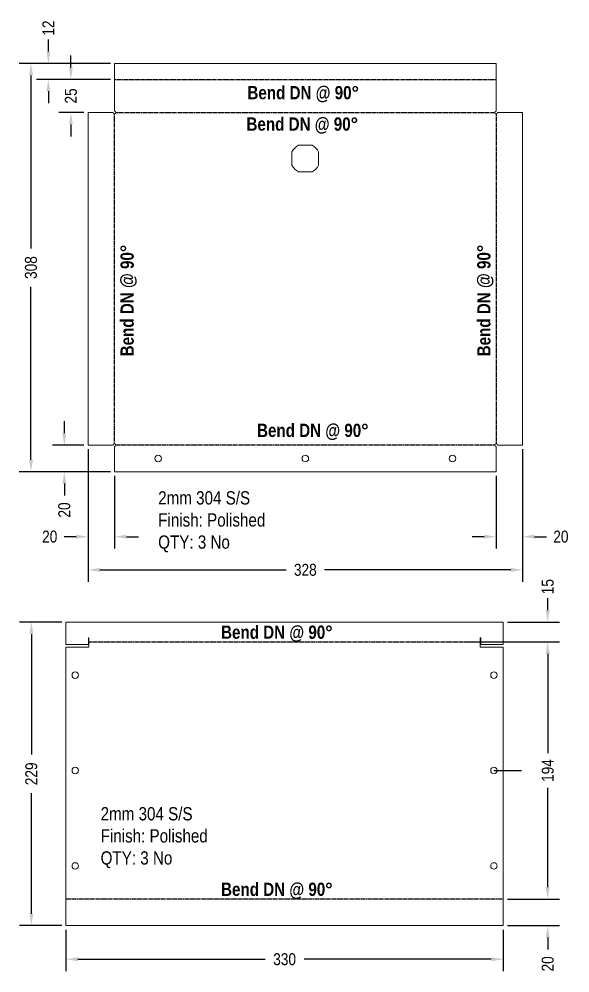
# Model space of a CAD drawing. Header units: millimetres. Extents: x 5268 to 6365, y 3803 to 5501.
# Drawn here: x 5312 to 5728, y 4781 to 5501 of the extents above; entities that cross this region are included whole.
import ezdxf

# ---------------------------------------------------------------- set-up
doc = ezdxf.new("R2010")
doc.units = ezdxf.units.MM
doc.header["$LTSCALE"] = 0.1
doc.header["$PDMODE"] = 66
doc.linetypes.add('HIDDEN', pattern=[9.525, 6.35, -3.175])
doc.layers.add('1', color=7, linetype='Continuous', lineweight=5)
doc.layers.add('DRAW', color=4, linetype='Continuous')
doc.layers.add('HID', color=1, linetype='HIDDEN')
doc.styles.add('STYLE_01', font='techl___.ttf')
doc.dimstyles.new('50', dxfattribs={"dimscale": 50, "dimtxt": 0.18, "dimasz": 0.18, "dimexe": 0.18, "dimexo": 0.0625, "dimgap": 0.09, "dimtad": 0, "dimdec": 0, "dimzin": 12, "dimdsep": 46, "dimtxsty": 'STYLE_01', "dimcen": 0, "dimclrt": 3, "dimadec": 1, "dimazin": 0, "dimtfac": 1, "dimtdec": 0, "dimtofl": 0, "dimtmove": 0, "dimatfit": 3, "dimfxl": 0.18, "dimtolj": 1, "dimtzin": 12, "dimarcsym": 0})

# ---------------------------------------------------------------- blocks, each defined once
blk = doc.blocks.new('*D128')
at = {"layer": 'Defpoints', "color": 0, "transparency": 16777216}
for p in [(5321.45, 5467.27), (5384.48, 5467.27), (5384.48, 5159.27)]:
    blk.add_point(p, dxfattribs=at)
at = {"layer": 'DRAW', "color": 0, "lineweight": -2, "transparency": 16777216}
for p, q in [((5381.36, 5467.27), (5312.45, 5467.27)), ((5321.45, 5458.27), (5321.45, 5327.77)), ((5321.45, 5168.27), (5321.45, 5298.76)), ((5381.36, 5159.27), (5312.45, 5159.27))]:
    blk.add_line(p, q, dxfattribs=at)
at = {"layer": 'DRAW', "color": 0, "transparency": 16777216}
for points in [[(5319.95, 5458.27), (5322.95, 5458.27), (5321.45, 5467.27)], [(5319.95, 5168.27), (5322.95, 5168.27), (5321.45, 5159.27)]]:
    blk.add_solid(points, dxfattribs=at)
at = {"layer": 'DRAW', "color": 3, "transparency": 16777216, "insert": (5321.45, 5313.27), "char_height": 9, "attachment_point": 5, "rotation": 90, "style": 'STYLE_01'}
blk.add_mtext('\\A1;308', dxfattribs=at)
blk = doc.blocks.new('*D129')
at = {"layer": 'Defpoints', "color": 0, "transparency": 16777216}
for p in [(5364.48, 5179.27), (5692.48, 5179.27), (5692.48, 5085.18)]:
    blk.add_point(p, dxfattribs=at)
at = {"layer": 'DRAW', "color": 0, "lineweight": -2, "transparency": 16777216}
for p, q in [((5364.48, 5176.14), (5364.48, 5076.18)), ((5692.48, 5176.14), (5692.48, 5076.18)), ((5373.48, 5085.18), (5513.97, 5085.18)), ((5683.48, 5085.18), (5542.99, 5085.18))]:
    blk.add_line(p, q, dxfattribs=at)
at = {"layer": 'DRAW', "color": 0, "transparency": 16777216}
for points in [[(5373.48, 5086.68), (5373.48, 5083.68), (5364.48, 5085.18)], [(5683.48, 5086.68), (5683.48, 5083.68), (5692.48, 5085.18)]]:
    blk.add_solid(points, dxfattribs=at)
at = {"layer": 'DRAW', "color": 3, "transparency": 16777216, "insert": (5528.48, 5085.18), "char_height": 9, "attachment_point": 5, "style": 'STYLE_01'}
blk.add_mtext('\\A1;328', dxfattribs=at)
blk = doc.blocks.new('*D130')
at = {"layer": 'Defpoints', "color": 0, "transparency": 16777216}
for p in [(5364.48, 5179.27), (5346.61, 5159.27), (5384.48, 5159.27)]:
    blk.add_point(p, dxfattribs=at)
at = {"layer": 'DRAW', "color": 0, "lineweight": -2, "transparency": 16777216}
for p, q in [((5346.61, 5188.27), (5346.61, 5197.27)), ((5361.36, 5179.27), (5337.61, 5179.27)), ((5381.36, 5159.27), (5337.61, 5159.27)), ((5346.61, 5150.27), (5346.61, 5141.27))]:
    blk.add_line(p, q, dxfattribs=at)
at = {"layer": 'DRAW', "color": 0, "transparency": 16777216}
for points in [[(5345.11, 5188.27), (5348.11, 5188.27), (5346.61, 5179.27)], [(5345.11, 5150.27), (5348.11, 5150.27), (5346.61, 5159.27)]]:
    blk.add_solid(points, dxfattribs=at)
at = {"layer": 'DRAW', "color": 3, "transparency": 16777216, "insert": (5346.61, 5130.37), "char_height": 9, "attachment_point": 5, "rotation": 90, "style": 'STYLE_01'}
blk.add_mtext('\\A1;20', dxfattribs=at)
blk = doc.blocks.new('*D131')
at = {"layer": 'Defpoints', "color": 0, "transparency": 16777216}
for p in [(5364.48, 5179.27), (5384.48, 5159.27), (5364.48, 5110.23)]:
    blk.add_point(p, dxfattribs=at)
at = {"layer": 'DRAW', "color": 0, "lineweight": -2, "transparency": 16777216}
for p, q in [((5364.48, 5176.14), (5364.48, 5101.23)), ((5384.48, 5156.14), (5384.48, 5101.23)), ((5355.48, 5110.23), (5346.48, 5110.23)), ((5393.48, 5110.23), (5402.48, 5110.23))]:
    blk.add_line(p, q, dxfattribs=at)
at = {"layer": 'DRAW', "color": 0, "transparency": 16777216}
for points in [[(5355.48, 5111.73), (5355.48, 5108.73), (5364.48, 5110.23)], [(5393.48, 5111.73), (5393.48, 5108.73), (5384.48, 5110.23)]]:
    blk.add_solid(points, dxfattribs=at)
at = {"layer": 'DRAW', "color": 3, "transparency": 16777216, "insert": (5335.59, 5110.23), "char_height": 9, "attachment_point": 5, "style": 'STYLE_01'}
blk.add_mtext('\\A1;20', dxfattribs=at)
blk = doc.blocks.new('*D132')
at = {"layer": 'Defpoints', "color": 0, "transparency": 16777216}
for p in [(5351.57, 5455.27), (5384.48, 5455.27), (5364.48, 5430.27)]:
    blk.add_point(p, dxfattribs=at)
at = {"layer": 'DRAW', "color": 0, "lineweight": -2, "transparency": 16777216}
for p, q in [((5351.57, 5464.27), (5351.57, 5473.27)), ((5381.36, 5455.27), (5342.57, 5455.27)), ((5361.36, 5430.27), (5342.57, 5430.27)), ((5351.57, 5421.27), (5351.57, 5412.27))]:
    blk.add_line(p, q, dxfattribs=at)
at = {"layer": 'DRAW', "color": 0, "transparency": 16777216}
for points in [[(5350.07, 5464.27), (5353.07, 5464.27), (5351.57, 5455.27)], [(5350.07, 5421.27), (5353.07, 5421.27), (5351.57, 5430.27)]]:
    blk.add_solid(points, dxfattribs=at)
at = {"layer": 'DRAW', "color": 3, "transparency": 16777216, "insert": (5351.57, 5442.77), "char_height": 9, "attachment_point": 5, "rotation": 90, "style": 'STYLE_01'}
blk.add_mtext('\\A1;25', dxfattribs=at)
blk = doc.blocks.new('*D133')
at = {"layer": 'Defpoints', "color": 0, "transparency": 16777216}
for p in [(5334.56, 5467.27), (5384.48, 5467.27), (5384.48, 5455.27)]:
    blk.add_point(p, dxfattribs=at)
at = {"layer": 'DRAW', "color": 0, "lineweight": -2, "transparency": 16777216}
for p, q in [((5334.56, 5476.27), (5334.56, 5485.27)), ((5381.36, 5467.27), (5325.56, 5467.27)), ((5381.36, 5455.27), (5325.56, 5455.27)), ((5334.56, 5446.27), (5334.56, 5437.27))]:
    blk.add_line(p, q, dxfattribs=at)
at = {"layer": 'DRAW', "color": 0, "transparency": 16777216}
for points in [[(5333.06, 5476.27), (5336.06, 5476.27), (5334.56, 5467.27)], [(5333.06, 5446.27), (5336.06, 5446.27), (5334.56, 5455.27)]]:
    blk.add_solid(points, dxfattribs=at)
at = {"layer": 'DRAW', "color": 3, "transparency": 16777216, "insert": (5334.56, 5493.96), "char_height": 9, "attachment_point": 5, "rotation": 90, "style": 'STYLE_01'}
blk.add_mtext('\\A1;12', dxfattribs=at)
blk = doc.blocks.new('*D134')
at = {"layer": 'Defpoints', "color": 0, "transparency": 16777216}
for p in [(5692.48, 5179.27), (5672.48, 5159.27), (5692.48, 5110.23)]:
    blk.add_point(p, dxfattribs=at)
at = {"layer": 'DRAW', "color": 0, "lineweight": -2, "transparency": 16777216}
for p, q in [((5692.48, 5176.14), (5692.48, 5101.23)), ((5672.48, 5156.14), (5672.48, 5101.23)), ((5663.48, 5110.23), (5654.48, 5110.23)), ((5701.48, 5110.23), (5710.48, 5110.23))]:
    blk.add_line(p, q, dxfattribs=at)
at = {"layer": 'DRAW', "color": 0, "transparency": 16777216}
for points in [[(5663.48, 5111.73), (5663.48, 5108.73), (5672.48, 5110.23)], [(5701.48, 5111.73), (5701.48, 5108.73), (5692.48, 5110.23)]]:
    blk.add_solid(points, dxfattribs=at)
at = {"layer": 'DRAW', "color": 3, "transparency": 16777216, "insert": (5721.38, 5110.23), "char_height": 9, "attachment_point": 5, "style": 'STYLE_01'}
blk.add_mtext('\\A1;20', dxfattribs=at)
blk = doc.blocks.new('*D153')
at = {"layer": 'Defpoints', "color": 0, "transparency": 16777216}
for p in [(5677.85, 5045.79), (5711.43, 5045.79), (5646.05, 5030.79)]:
    blk.add_point(p, dxfattribs=at)
at = {"layer": 'DRAW', "color": 0, "lineweight": -2, "transparency": 16777216}
for p, q in [((5711.43, 5054.79), (5711.43, 5063.79)), ((5680.97, 5045.79), (5720.43, 5045.79)), ((5649.18, 5030.79), (5720.43, 5030.79)), ((5711.43, 5021.79), (5711.43, 5012.79))]:
    blk.add_line(p, q, dxfattribs=at)
at = {"layer": 'DRAW', "color": 0, "transparency": 16777216}
for points in [[(5709.93, 5054.79), (5712.93, 5054.79), (5711.43, 5045.79)], [(5709.93, 5021.79), (5712.93, 5021.79), (5711.43, 5030.79)]]:
    blk.add_solid(points, dxfattribs=at)
at = {"layer": 'DRAW', "color": 3, "transparency": 16777216, "insert": (5711.43, 5072.51), "char_height": 9, "attachment_point": 5, "rotation": 90, "style": 'STYLE_01'}
blk.add_mtext('\\A1;15', dxfattribs=at)
blk = doc.blocks.new('*D154')
at = {"layer": 'Defpoints', "color": 0, "transparency": 16777216}
for p in [(5677.85, 4836.79), (5677.85, 4816.79), (5711.43, 4816.79)]:
    blk.add_point(p, dxfattribs=at)
at = {"layer": 'DRAW', "color": 0, "lineweight": -2, "transparency": 16777216}
for p, q in [((5711.43, 4845.79), (5711.43, 4854.79)), ((5680.97, 4836.79), (5720.43, 4836.79)), ((5680.97, 4816.79), (5720.43, 4816.79)), ((5711.43, 4807.79), (5711.43, 4798.79))]:
    blk.add_line(p, q, dxfattribs=at)
at = {"layer": 'DRAW', "color": 0, "transparency": 16777216}
for points in [[(5709.93, 4845.79), (5712.93, 4845.79), (5711.43, 4836.79)], [(5709.93, 4807.79), (5712.93, 4807.79), (5711.43, 4816.79)]]:
    blk.add_solid(points, dxfattribs=at)
at = {"layer": 'DRAW', "color": 3, "transparency": 16777216, "insert": (5711.43, 4787.9), "char_height": 9, "attachment_point": 5, "rotation": 90, "style": 'STYLE_01'}
blk.add_mtext('\\A1;20', dxfattribs=at)
blk = doc.blocks.new('*D155')
at = {"layer": 'Defpoints', "color": 0, "transparency": 16777216}
for p in [(5649.18, 5030.79), (5711.43, 5030.79), (5677.85, 4836.79)]:
    blk.add_point(p, dxfattribs=at)
at = {"layer": 'DRAW', "color": 0, "lineweight": -2, "transparency": 16777216}
for p, q in [((5652.3, 5030.79), (5720.43, 5030.79)), ((5711.43, 5021.79), (5711.43, 4946.8)), ((5711.43, 4845.79), (5711.43, 4920.78)), ((5680.97, 4836.79), (5720.43, 4836.79))]:
    blk.add_line(p, q, dxfattribs=at)
at = {"layer": 'DRAW', "color": 0, "transparency": 16777216}
for points in [[(5709.93, 5021.79), (5712.93, 5021.79), (5711.43, 5030.79)], [(5709.93, 4845.79), (5712.93, 4845.79), (5711.43, 4836.79)]]:
    blk.add_solid(points, dxfattribs=at)
at = {"layer": 'DRAW', "color": 3, "transparency": 16777216, "insert": (5711.43, 4933.79), "char_height": 9, "attachment_point": 5, "rotation": 90, "style": 'STYLE_01'}
blk.add_mtext('\\A1;194', dxfattribs=at)
blk = doc.blocks.new('*D171')
at = {"layer": 'Defpoints', "color": 0, "transparency": 16777216}
for p in [(5347.85, 4816.79), (5677.85, 4816.79), (5677.85, 4791.38)]:
    blk.add_point(p, dxfattribs=at)
at = {"layer": 'DRAW', "color": 0, "lineweight": -2, "transparency": 16777216}
for p, q in [((5347.85, 4813.67), (5347.85, 4782.38)), ((5677.85, 4813.67), (5677.85, 4782.38)), ((5356.85, 4791.38), (5498.08, 4791.38)), ((5668.85, 4791.38), (5527.62, 4791.38))]:
    blk.add_line(p, q, dxfattribs=at)
at = {"layer": 'DRAW', "color": 0, "transparency": 16777216}
for points in [[(5356.85, 4792.88), (5356.85, 4789.88), (5347.85, 4791.38)], [(5668.85, 4792.88), (5668.85, 4789.88), (5677.85, 4791.38)]]:
    blk.add_solid(points, dxfattribs=at)
at = {"layer": 'DRAW', "color": 3, "transparency": 16777216, "insert": (5512.85, 4791.38), "char_height": 9, "attachment_point": 5, "style": 'STYLE_01'}
blk.add_mtext('\\A1;330', dxfattribs=at)
blk = doc.blocks.new('*D181')
at = {"layer": 'Defpoints', "color": 0, "transparency": 16777216}
for p in [(5347.85, 5045.79), (5321.72, 4816.79), (5347.85, 4816.79)]:
    blk.add_point(p, dxfattribs=at)
at = {"layer": 'DRAW', "color": 0, "lineweight": -2, "transparency": 16777216}
for p, q in [((5344.72, 5045.79), (5312.72, 5045.79)), ((5321.72, 5036.79), (5321.72, 4945.99)), ((5321.72, 4825.79), (5321.72, 4916.59)), ((5344.72, 4816.79), (5312.72, 4816.79))]:
    blk.add_line(p, q, dxfattribs=at)
at = {"layer": 'DRAW', "color": 0, "transparency": 16777216}
for points in [[(5320.22, 5036.79), (5323.22, 5036.79), (5321.72, 5045.79)], [(5320.22, 4825.79), (5323.22, 4825.79), (5321.72, 4816.79)]]:
    blk.add_solid(points, dxfattribs=at)
at = {"layer": 'DRAW', "color": 3, "transparency": 16777216, "insert": (5321.72, 4931.29), "char_height": 9, "attachment_point": 5, "rotation": 90, "style": 'STYLE_01'}
blk.add_mtext('\\A1;229', dxfattribs=at)

msp = doc.modelspace()

# ---------------------------------------------------------------- linework, layer by layer
at = {"layer": '1'}
for p, q in [((5384.48, 5467.27), (5672.48, 5467.27)), ((5384.48, 5431.27), (5384.48, 5467.27)), ((5672.48, 5467.27), (5672.48, 5431.27)), ((5364.48, 5179.27), (5364.48, 5430.27)), ((5364.48, 5430.27), (5383.48, 5430.27)), ((5673.48, 5430.27), (5692.48, 5430.27)), ((5692.48, 5430.27), (5692.48, 5179.27)), ((5533.54, 5405.59), (5523.43, 5405.59)), ((5518.43, 5400.59), (5518.43, 5390.48)), ((5538.53, 5390.48), (5538.53, 5400.59)), ((5523.43, 5385.49), (5533.54, 5385.49)), ((5383.48, 5179.27), (5364.48, 5179.27)), ((5384.48, 5159.27), (5384.48, 5178.27)), ((5672.48, 5159.27), (5672.48, 5178.27)), ((5673.48, 5179.27), (5692.48, 5179.27)), ((5672.48, 5159.27), (5384.48, 5159.27)), ((5347.85, 5045.79), (5677.85, 5045.79)), ((5347.85, 5028.79), (5347.85, 5045.79)), ((5677.85, 5045.79), (5677.85, 5028.79)), ((5364.85, 5033.79), (5364.85, 5028.79)), ((5365.15, 5033.79), (5364.85, 5033.79)), ((5365.15, 5033.79), (5365.15, 5026.79)), ((5660.55, 5033.79), (5660.55, 5026.79)), ((5660.55, 5033.79), (5660.85, 5033.79)), ((5660.85, 5033.79), (5660.85, 5028.79)), ((5347.85, 5028.79), (5364.85, 5028.79)), ((5347.85, 4816.79), (5347.85, 5026.79)), ((5347.85, 5026.79), (5365.15, 5026.79)), ((5677.85, 5026.79), (5660.55, 5026.79)), ((5677.85, 5028.79), (5660.85, 5028.79)), ((5677.85, 5026.79), (5677.85, 4816.79)), ((5677.85, 4816.79), (5347.85, 4816.79))]:
    msp.add_line(p, q, dxfattribs=at)
for centre, radius in [((5417.37, 5169.27), 2.5), ((5528.48, 5169.27), 2.5), ((5639.59, 5169.27), 2.5), ((5354.85, 5005.79), 2.45), ((5670.85, 5005.79), 2.45), ((5354.85, 4933.79), 2.45), ((5670.85, 4933.79), 2.45), ((5354.85, 4861.79), 2.45), ((5670.85, 4861.79), 2.45)]:
    msp.add_circle(centre, radius, dxfattribs=at)
for centre, radius, start, end in [((5384.48, 5430.27), 1, 180, 90), ((5672.48, 5430.27), 1, 90, 0), ((5528.48, 5395.54), 11.25, 116.70485, 153.29515), ((5528.48, 5395.54), 11.25, 26.70485, 63.29515), ((5528.48, 5395.54), 11.25, 206.70485, 243.29515), ((5528.48, 5395.54), 11.25, 296.70485, 333.29515), ((5384.48, 5179.27), 1, 270, 180), ((5672.48, 5179.27), 1, 0, 270)]:
    msp.add_arc(centre, radius, start, end, dxfattribs=at)
at = {"layer": 'DRAW'}
msp.add_line((5670.85, 4933.79), (5691.66, 4933.79), dxfattribs=at)
at = {"layer": 'HID'}
for p, q in [((5384.48, 5455.27), (5672.48, 5455.27)), ((5384.48, 5180.27), (5384.48, 5429.27)), ((5385.48, 5430.27), (5671.48, 5430.27)), ((5672.48, 5429.27), (5672.48, 5180.27)), ((5671.48, 5179.27), (5385.48, 5179.27)), ((5365.15, 5030.79), (5660.55, 5030.79)), ((5677.85, 4836.79), (5347.85, 4836.79))]:
    msp.add_line(p, q, dxfattribs=at)

# ---------------------------------------------------------------- texts
at = {"layer": 'DRAW', "char_height": 10, "style": 'STYLE_01'}
for s, width, insert, attachment_point in [('{\\fTechnicLite|b1|i0|c2|p2;Bend DN @ 90%%D}', 113.1121, (5484.77, 5450.25), 1), ('{\\fTechnicLite|b1|i0|c2|p2;Bend DN @ 90%%D}', 113.1121, (5484.07, 5426.58), 1), ('{\\fTechnicLite|b1|i0|c2|p2;Bend DN @ 90%%D}', 113.1121, (5576.26, 5183.15), 9), ('2mm 304 S/S\\PFinish: Polished\\PQTY: 3 No', 127.4347, (5417.43, 5144.52), 1), ('{\\fTechnicLite|b1|i0|c2|p2;Bend DN @ 90%%D}', 117.4953, (5464.89, 5043.17), 1), ('2mm 304 S/S\\PFinish: Polished\\PQTY: 3 No', 127.4347, (5374, 4906.18), 1), ('{\\fTechnicLite|b1|i0|c2|p2;Bend DN @ 90%%D}', 117.4953, (5464.89, 4849.17), 1)]:
    msp.add_mtext_dynamic_manual_height_columns(s, width=width, gutter_width=250, heights=[0], dxfattribs=dict(at, insert=insert, attachment_point=attachment_point))
at = {"layer": 'DRAW', "char_height": 10, "attachment_point": 1, "rotation": 90, "style": 'STYLE_01'}
for insert in [(5388.99, 5246.3), (5658.22, 5246.3)]:
    msp.add_mtext_dynamic_manual_height_columns('{\\fTechnicLite|b1|i0|c2|p2;Bend DN @ 90%%D}', width=117.4953, gutter_width=250, heights=[0], dxfattribs=dict(at, insert=insert))

# ---------------------------------------------------------------- dimensions: what is measured, and where the dimension line sits
at = {"layer": 'DRAW'}
for base, p1, p2, angle, picture, middle in [((5334.56, 5467.27), (5384.48, 5455.27), (5384.48, 5467.27), 90, '*D133', (5334.56, 5493.96)), ((5351.57, 5455.27), (5364.48, 5430.27), (5384.48, 5455.27), 90, '*D132', (5351.57, 5442.77)), ((5321.45, 5467.27), (5384.48, 5159.27), (5384.48, 5467.27), 90, '*D128', (5321.45, 5313.27)), ((5346.61, 5159.27), (5364.48, 5179.27), (5384.48, 5159.27), 90, '*D130', (5346.61, 5130.37)), ((5364.48, 5110.23), (5384.48, 5159.27), (5364.48, 5179.27), 180, '*D131', (5335.59, 5110.23)), ((5692.48, 5085.18), (5364.48, 5179.27), (5692.48, 5179.27), 180, '*D129', (5528.48, 5085.18)), ((5692.48, 5110.23), (5672.48, 5159.27), (5692.48, 5179.27), 180, '*D134', (5721.38, 5110.23)), ((5711.43, 5045.79), (5646.05, 5030.79), (5677.85, 5045.79), 90, '*D153', (5711.43, 5072.51)), ((5321.72, 4816.79), (5347.85, 5045.79), (5347.85, 4816.79), 90, '*D181', (5321.72, 4931.29)), ((5711.43, 5030.79), (5677.85, 4836.79), (5649.18, 5030.79), 90, '*D155', (5711.43, 4933.79)), ((5711.43, 4816.79), (5677.85, 4836.79), (5677.85, 4816.79), 90, '*D154', (5711.43, 4787.9))]:
    dim = msp.add_linear_dim(base=base, p1=p1, p2=p2, angle=angle, dimstyle='50', dxfattribs=at)
    dim.commit()
    dim.dimension.update_dxf_attribs({"geometry": picture, "text_midpoint": middle})
dim = msp.add_linear_dim(base=(5677.85, 4791.38), p1=(5347.85, 4816.79), p2=(5677.85, 4816.79), dimstyle='50', dxfattribs=at)
dim.commit()
dim.dimension.update_dxf_attribs({"geometry": '*D171', "text_midpoint": (5512.85, 4791.38)})

doc.saveas('drawing.dxf')
